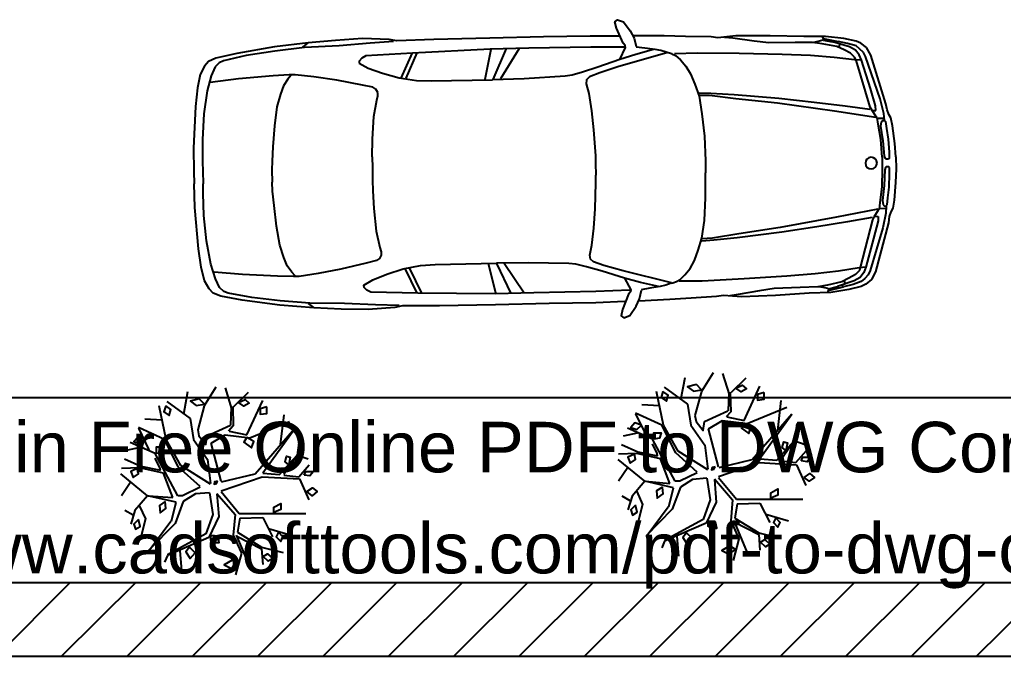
# Model space of a CAD drawing. Header units: millimetres. Extents: x 43 to 258, y 87 to 343.
# Drawn here: x 195.67 to 226.83, y 87.46 to 107.63 of the extents above; entities that cross this region are included whole.
import ezdxf

# ---------------------------------------------------------------- set-up
doc = ezdxf.new("R2010")
doc.units = ezdxf.units.MM
doc.header["$MEASUREMENT"] = 0
doc.layers.get('0').update_dxf_attribs({"linetype": 'CONTINUOUS'})
doc.layers.add('201CBD0', color=7, linetype='CONTINUOUS')
doc.styles.add('201CC60', font='Arial.ttf')

# ---------------------------------------------------------------- blocks, each defined once
blk = doc.blocks.new('1FED230')
at = {"layer": '201CBD0', "color": 0, "true_color": 0x000001, "style": '201CC60'}
for s, p in [('Created in Free Online PDF to DWG Converter by CADSoftTools', (0, 0)), ('http://www.cadsofttools.com/pdf-to-dwg-online/', (0, -2))]:
    blk.add_text(s, height=1, dxfattribs=at).set_placement(p)

msp = doc.modelspace()

# ---------------------------------------------------------------- linework, layer by layer
at = {"color": 0, "linetype": 'Continuous', "lineweight": 25, "true_color": 0x000001}
for p, q in [((214.785, 106.892), (214.574, 107.368)), ((215.007, 107.283), (215.134, 107.05)), ((205.673, 106.976), (204.805, 106.902)), ((206.53, 107.04), (205.673, 106.976)), ((206.774, 106.892), (205.789, 106.807)), ((207.377, 107.008), (206.53, 107.04)), ((207.514, 106.945), (206.774, 106.892)), ((210.562, 107.05), (208.784, 107.008)), ((212.266, 107.093), (210.562, 107.05)), ((213.737, 107.114), (212.266, 107.093)), ((214.658, 107.114), (213.737, 107.114)), ((216.087, 107.124), (215.103, 107.124)), ((215.134, 107.05), (215.198, 106.786)), ((216.764, 107.103), (216.087, 107.124)), ((218.352, 107.124), (217.78, 107.061)), ((219.442, 107.124), (218.352, 107.124)), ((219.4, 106.902), (218.934, 106.955)), ((220.236, 106.913), (219.4, 106.902)), ((220.511, 107.103), (219.442, 107.124)), ((220.786, 106.913), (220.236, 106.913)), ((221.199, 107.103), (220.511, 107.103)), ((221.093, 106.87), (220.786, 106.913)), ((220.966, 106.945), (220.818, 106.913)), ((221.114, 106.987), (220.966, 106.945)), ((221.125, 107.04), (221.601, 106.945)), ((221.781, 107.04), (221.199, 107.103)), ((221.262, 106.966), (221.273, 107.008)), ((221.961, 106.775), (221.421, 106.934)), ((221.559, 106.892), (221.569, 106.934)), ((221.897, 106.881), (221.601, 106.945)), ((222.162, 106.955), (221.781, 107.04)), ((203.736, 106.775), (202.551, 106.564)), ((203.747, 106.638), (202.847, 106.5)), ((204.689, 106.754), (203.747, 106.638)), ((205.789, 106.807), (204.689, 106.754)), ((208.097, 106.585), (207.747, 105.78)), ((208.245, 106.585), (207.895, 105.78)), ((210.573, 106.701), (208.107, 106.574)), ((210.594, 106.691), (210.404, 105.738)), ((211.801, 106.733), (210.573, 106.701)), ((211.081, 106.722), (210.658, 105.738)), ((211.494, 106.722), (210.901, 105.759)), ((213.759, 106.765), (211.801, 106.733)), ((214.838, 106.765), (213.759, 106.765)), ((216.172, 106.585), (214.648, 106.151)), ((215.748, 106.691), (215.187, 106.532)), ((215.473, 106.733), (215.198, 106.765)), ((215.801, 106.691), (215.473, 106.733)), ((215.981, 106.659), (215.801, 106.691)), ((216.15, 106.606), (215.981, 106.659)), ((221.559, 106.786), (221.093, 106.87)), ((221.791, 106.68), (221.559, 106.786)), ((221.633, 106.754), (221.654, 106.86)), ((221.992, 106.574), (221.791, 106.68)), ((222.162, 106.807), (221.897, 106.881)), ((222.151, 106.669), (221.961, 106.775)), ((222.257, 106.521), (222.151, 106.669)), ((222.458, 106.468), (222.395, 106.595)), ((222.627, 106.511), (222.49, 106.754)), ((201.651, 106.31), (201.524, 106.161)), ((201.884, 106.415), (201.651, 106.31)), ((202.551, 106.564), (201.884, 106.415)), ((202.847, 106.5), (202.128, 106.331)), ((208.107, 106.574), (206.636, 106.489)), ((214.679, 106.373), (213.981, 106.13)), ((215.187, 106.532), (214.679, 106.373)), ((216.33, 106.553), (216.447, 106.5)), ((217.145, 106.574), (216.415, 106.553)), ((216.447, 106.5), (216.606, 106.362)), ((216.606, 106.362), (216.775, 106.161)), ((218.458, 106.564), (217.145, 106.574)), ((219.823, 106.532), (218.458, 106.564)), ((220.722, 106.5), (219.823, 106.532)), ((221.474, 106.437), (220.722, 106.5)), ((222.119, 106.362), (221.474, 106.437)), ((222.119, 106.447), (221.992, 106.574)), ((222.162, 106.352), (222.119, 106.447)), ((222.606, 104.86), (222.162, 106.352)), ((222.331, 106.352), (222.257, 106.521)), ((222.924, 105.124), (222.458, 106.468)), ((223.104, 104.965), (222.627, 106.511)), ((201.524, 106.161), (201.387, 105.897)), ((201.863, 106.14), (201.736, 105.854)), ((206.424, 106.257), (206.71, 106.098)), ((206.71, 106.098), (207.165, 105.939)), ((214.648, 106.151), (214.044, 105.95)), ((201.387, 105.897), (201.302, 105.473)), ((201.736, 105.854), (201.609, 105.378)), ((202.604, 105.759), (201.704, 105.643)), ((203.694, 105.854), (202.604, 105.759)), ((204.202, 105.886), (203.694, 105.854)), ((204.16, 105.749), (204.022, 105.537)), ((204.255, 105.865), (204.16, 105.749)), ((204.392, 105.886), (204.202, 105.886)), ((204.985, 105.823), (204.392, 105.886)), ((205.715, 105.717), (204.985, 105.823)), ((206.53, 105.558), (205.715, 105.717)), ((208.7, 105.696), (210.647, 105.727)), ((211.653, 105.759), (210.647, 105.727)), ((212.944, 105.844), (211.653, 105.759)), ((213.166, 105.876), (212.944, 105.844)), ((214.044, 105.95), (213.716, 105.823)), ((201.302, 105.473), (201.239, 104.881)), ((201.609, 105.378), (201.503, 104.648)), ((204.022, 105.537), (203.927, 105.272)), ((206.858, 105.495), (206.53, 105.558)), ((213.61, 105.6), (213.695, 105.294)), ((222.776, 104.902), (222.617, 105.452)), ((203.927, 105.272), (203.81, 104.87)), ((206.89, 104.563), (206.985, 105.082)), ((206.985, 105.082), (207.017, 105.219)), ((207.017, 105.219), (207.017, 105.325)), ((213.695, 105.294), (213.78, 104.743)), ((217.558, 105.294), (217.188, 105.304)), ((217.516, 105.23), (217.188, 105.23)), ((217.188, 105.209), (217.283, 104.648)), ((218.352, 105.124), (217.516, 105.23)), ((218.299, 105.251), (217.558, 105.294)), ((219.717, 105.135), (218.299, 105.251)), ((219.675, 104.987), (218.352, 105.124)), ((220.839, 105.008), (219.717, 105.135)), ((223.04, 104.659), (222.924, 105.124)), ((201.239, 104.881), (201.175, 103.558)), ((203.81, 104.87), (203.736, 104.267)), ((213.78, 104.743), (213.843, 104.14)), ((221.484, 104.733), (219.675, 104.987)), ((221.823, 104.891), (220.839, 105.008)), ((222.786, 104.532), (221.484, 104.733)), ((222.596, 104.786), (221.823, 104.891)), ((222.67, 104.754), (222.606, 104.86)), ((222.786, 104.574), (222.67, 104.754)), ((222.67, 104.754), (222.786, 104.754)), ((222.786, 104.754), (222.776, 104.902)), ((201.503, 104.648), (201.461, 103.833)), ((206.848, 103.844), (206.89, 104.563)), ((217.283, 104.648), (217.357, 103.939)), ((222.829, 104.532), (222.786, 104.574)), ((222.86, 104.32), (222.829, 104.532)), ((222.85, 104.51), (223.04, 104.51)), ((223.061, 104.447), (223.04, 104.659)), ((223.262, 104.521), (223.199, 104.627)), ((223.315, 104.267), (223.262, 104.521)), ((203.736, 104.267), (203.683, 103.6)), ((213.843, 104.14), (213.907, 103.314)), ((222.945, 103.833), (222.86, 104.32)), ((223.019, 103.791), (222.945, 104.256)), ((223.125, 104.182), (223.178, 103.844)), ((223.389, 103.706), (223.315, 104.267)), ((201.461, 103.833), (201.461, 103.124)), ((206.837, 103.283), (206.848, 103.844)), ((222.987, 103.272), (222.945, 103.833)), ((223.061, 103.304), (223.019, 103.791)), ((223.178, 103.844), (223.21, 103.431)), ((223.421, 103.283), (223.389, 103.706)), ((222.987, 103.272), (222.987, 102.891)), ((223.093, 103.23), (223.061, 103.304)), ((223.421, 103.283), (223.432, 102.902)), ((222.987, 102.891), (222.977, 102.341)), ((223.072, 102.87), (223.051, 102.383)), ((223.22, 102.743), (223.22, 102.944)), ((223.432, 102.902), (223.411, 102.478)), ((206.848, 102.552), (206.858, 102.214)), ((213.917, 102.468), (213.917, 102.701)), ((217.389, 101.992), (217.399, 102.775)), ((223.21, 102.33), (223.22, 102.743)), ((201.217, 101.685), (201.196, 102.436)), ((201.482, 102.129), (201.482, 102.436)), ((203.673, 102.203), (203.662, 102.489)), ((222.977, 102.341), (222.913, 101.843)), ((223.051, 102.383), (222.998, 101.907)), ((223.167, 101.992), (223.21, 102.33)), ((223.411, 102.478), (223.368, 101.917)), ((217.357, 101.272), (217.389, 101.992)), ((222.998, 101.907), (223.019, 101.769)), ((223.146, 101.769), (223.167, 101.992)), ((223.368, 101.917), (223.326, 101.663)), ((201.334, 100.372), (201.217, 101.685)), ((222.85, 101.632), (221.548, 101.378)), ((222.892, 101.632), (222.85, 101.579)), ((222.913, 101.843), (222.892, 101.632)), ((222.913, 101.653), (223.104, 101.663)), ((223.114, 101.727), (223.104, 101.505)), ((223.326, 101.663), (223.262, 101.547)), ((221.548, 101.378), (219.759, 101.05)), ((222.67, 101.367), (221.897, 101.23)), ((222.68, 101.293), (222.299, 99.78)), ((222.733, 101.399), (222.68, 101.293)), ((222.85, 101.579), (222.733, 101.399)), ((222.744, 101.409), (222.86, 101.399)), ((222.86, 101.399), (222.86, 101.261)), ((223.104, 101.505), (223.008, 101.039)), ((203.906, 100.489), (203.8, 101.092)), ((213.79, 100.489), (213.854, 101.028)), ((217.283, 100.711), (217.357, 101.272)), ((219.759, 101.05), (218.447, 100.849)), ((220.924, 101.071), (219.812, 100.901)), ((221.897, 101.23), (220.924, 101.071)), ((223.008, 101.039), (222.606, 99.684)), ((222.86, 101.261), (222.712, 100.7)), ((223.188, 101.198), (222.776, 99.642)), ((206.964, 100.933), (207.081, 100.415)), ((217.611, 100.711), (217.283, 100.69)), ((218.447, 100.849), (217.611, 100.711)), ((218.394, 100.722), (217.653, 100.647)), ((219.812, 100.901), (218.394, 100.722)), ((201.418, 99.79), (201.334, 100.372)), ((201.725, 99.885), (201.588, 100.626)), ((217.653, 100.647), (217.283, 100.616)), ((201.524, 99.356), (201.418, 99.79)), ((201.874, 99.42), (201.725, 99.885)), ((205.842, 99.727), (205.123, 99.589)), ((207.303, 99.568), (207.811, 99.737)), ((208.255, 98.965), (207.874, 99.748)), ((208.403, 98.965), (208.022, 99.748)), ((208.827, 99.875), (210.774, 99.917)), ((210.753, 98.965), (210.52, 99.907)), ((211.78, 99.928), (210.774, 99.917)), ((211.24, 98.954), (210.785, 99.907)), ((211.653, 98.965), (211.018, 99.907)), ((213.06, 99.907), (211.78, 99.928)), ((213.282, 99.885), (213.06, 99.907)), ((214.171, 99.843), (213.843, 99.96)), ((214.785, 99.674), (214.171, 99.843)), ((216.743, 99.547), (216.912, 99.748)), ((216.912, 99.748), (217.05, 100.002)), ((222.257, 99.769), (221.611, 99.663)), ((222.299, 99.78), (222.268, 99.684)), ((222.469, 99.79), (222.405, 99.621)), ((202.731, 99.557), (201.831, 99.631)), ((203.831, 99.504), (202.731, 99.557)), ((204.339, 99.494), (203.831, 99.504)), ((204.392, 99.515), (204.287, 99.631)), ((204.519, 99.494), (204.339, 99.494)), ((205.123, 99.589), (204.519, 99.494)), ((206.858, 99.388), (207.303, 99.568)), ((214.828, 99.441), (214.118, 99.663)), ((216.32, 99.293), (214.785, 99.674)), ((215.336, 99.303), (214.828, 99.441)), ((214.828, 99.441), (215.029, 99.071)), ((216.595, 99.399), (216.743, 99.547)), ((218.616, 99.42), (217.293, 99.346)), ((219.971, 99.504), (218.616, 99.42)), ((220.871, 99.579), (219.971, 99.504)), ((221.611, 99.663), (220.871, 99.579)), ((221.94, 99.441), (221.717, 99.325)), ((222.141, 99.557), (221.94, 99.441)), ((222.299, 99.462), (222.109, 99.356)), ((222.268, 99.684), (222.141, 99.557)), ((222.405, 99.621), (222.299, 99.462)), ((222.606, 99.684), (222.543, 99.547)), ((222.776, 99.642), (222.649, 99.399)), ((215.907, 99.176), (215.336, 99.303)), ((215.632, 99.123), (215.357, 99.071)), ((215.96, 99.176), (215.632, 99.123)), ((216.14, 99.219), (215.96, 99.176)), ((216.309, 99.282), (216.14, 99.219)), ((217.293, 99.346), (216.563, 99.346)), ((219.569, 99.113), (219.103, 99.039)), ((220.394, 99.145), (219.569, 99.113)), ((220.955, 99.166), (220.394, 99.145)), ((221.262, 99.219), (220.955, 99.166)), ((221.125, 99.145), (220.976, 99.166)), ((221.283, 99.113), (221.125, 99.145)), ((221.717, 99.325), (221.262, 99.219)), ((221.294, 99.102), (221.58, 99.176)), ((221.294, 99.049), (221.77, 99.166)), ((221.421, 99.134), (221.442, 99.092)), ((222.109, 99.356), (221.58, 99.176)), ((221.59, 99.166), (221.601, 99.123)), ((221.717, 99.219), (221.738, 99.176)), ((222.067, 99.24), (221.77, 99.166)), ((221.791, 99.367), (221.813, 99.261)), ((222.321, 99.176), (221.94, 99.081)), ((222.321, 99.335), (222.067, 99.24)), ((222.469, 99.25), (222.321, 99.176)), ((222.649, 99.399), (222.469, 99.25)), ((202.043, 98.869), (201.799, 98.965)), ((202.71, 98.742), (202.043, 98.869)), ((203.017, 98.827), (202.276, 98.965)), ((203.916, 98.721), (203.017, 98.827)), ((206.795, 98.996), (206.668, 99.06)), ((208.276, 98.965), (206.795, 98.996)), ((210.732, 98.944), (208.276, 98.965)), ((211.959, 98.975), (210.732, 98.944)), ((213.917, 99.018), (211.959, 98.975)), ((214.997, 99.06), (213.917, 99.018)), ((215.018, 99.007), (214.955, 98.933)), ((215.029, 99.071), (215.018, 99.007)), ((215.304, 98.785), (215.367, 99.06)), ((216.944, 98.806), (216.267, 98.764)), ((218.532, 98.848), (217.96, 98.891)), ((219.611, 98.891), (218.532, 98.848)), ((221.94, 99.081), (221.368, 98.986)), ((203.906, 98.584), (202.71, 98.742)), ((204.985, 98.499), (203.906, 98.584)), ((204.858, 98.647), (203.916, 98.721)), ((204.985, 98.51), (204.816, 98.637)), ((205.959, 98.637), (204.858, 98.647)), ((205.853, 98.457), (204.985, 98.499)), ((206.943, 98.594), (205.959, 98.637)), ((207.557, 98.51), (206.71, 98.446)), ((207.694, 98.573), (206.943, 98.594)), ((210.742, 98.594), (208.964, 98.563)), ((212.436, 98.637), (210.742, 98.594)), ((213.917, 98.658), (212.436, 98.637)), ((214.838, 98.7), (213.917, 98.658)), ((216.267, 98.764), (215.283, 98.711)), ((206.71, 98.446), (205.853, 98.457))]:
    msp.add_line(p, q, dxfattribs=at)
at = {"color": 0, "linetype": 'Continuous', "lineweight": 25, "true_color": 0x70954a}
for p, q in [((216.616, 95.589), (216.754, 96.298)), ((217.632, 96.446), (217.272, 95.853)), ((217.928, 96.425), (218.14, 95.758)), ((201.884, 95.991), (201.514, 95.398)), ((216.087, 95.991), (216.828, 95.451)), ((218.214, 95.832), (218.68, 96.287)), ((218.616, 94.932), (219.114, 96.023)), ((200.868, 95.134), (200.995, 95.853)), ((202.18, 95.97), (202.382, 95.303)), ((202.456, 95.377), (202.921, 95.832)), ((216.066, 94.784), (215.844, 95.853)), ((217.272, 95.853), (217.061, 95.091)), ((218.119, 95.239), (218.14, 95.8)), ((218.172, 95.832), (218.193, 95.208)), ((200.307, 94.329), (200.085, 95.398)), ((200.328, 95.536), (201.069, 94.996)), ((201.514, 95.398), (201.313, 94.636)), ((202.424, 95.377), (202.434, 94.763)), ((202.858, 94.477), (203.366, 95.567)), ((215.939, 95.398), (215.378, 95.43)), ((216.828, 95.451), (216.934, 94.784)), ((219.781, 95.567), (219.675, 94.615)), ((202.36, 94.784), (202.382, 95.356)), ((204.033, 95.112), (203.916, 94.17)), ((216.013, 94.784), (215.177, 95.165)), ((215.177, 95.144), (215.515, 94.456)), ((217.357, 94.901), (218.098, 95.239)), ((218.193, 95.208), (218.045, 95.049)), ((218.066, 95.049), (218.616, 94.932)), ((218.712, 94.837), (219.971, 95.356)), ((218.87, 93.694), (220.13, 95.144)), ((220.13, 95.123), (219.114, 93.715)), ((200.18, 94.943), (199.63, 94.975)), ((201.069, 94.996), (201.175, 94.329)), ((201.609, 94.446), (202.35, 94.784)), ((202.434, 94.763), (202.286, 94.594)), ((202.953, 94.382), (204.212, 94.901)), ((216.457, 93.906), (216.013, 94.784)), ((216.531, 93.959), (216.066, 94.784)), ((216.934, 94.784), (217.378, 94.149)), ((217.484, 94.668), (217.928, 94.932)), ((217.928, 94.932), (218.712, 94.837)), ((220.225, 94.287), (220.299, 94.837)), ((200.254, 94.329), (199.429, 94.71)), ((199.429, 94.689), (199.757, 94.001)), ((201.736, 94.213), (202.18, 94.477)), ((202.18, 94.477), (202.953, 94.382)), ((202.307, 94.594), (202.858, 94.477)), ((203.122, 93.239), (204.382, 94.689)), ((204.382, 94.668), (203.366, 93.26)), ((215.23, 94.53), (214.785, 94.435)), ((215.717, 94.34), (214.923, 94.689)), ((217.801, 93.461), (217.484, 94.668)), ((199.958, 93.885), (199.164, 94.234)), ((200.699, 93.451), (200.254, 94.329)), ((200.773, 93.504), (200.307, 94.329)), ((201.175, 94.329), (201.62, 93.694)), ((202.053, 93.006), (201.736, 94.213)), ((204.466, 93.832), (204.541, 94.382)), ((214.732, 94.17), (215.251, 93.938)), ((216.436, 93.006), (215.717, 94.34)), ((215.865, 93.885), (215.717, 94.192)), ((217.378, 94.149), (217.473, 93.387)), ((219.654, 93.673), (220.204, 94.287)), ((220.204, 94.287), (219.781, 93.673)), ((220.225, 94.287), (220.553, 94.17)), ((199.482, 94.075), (199.037, 93.98)), ((200.678, 92.551), (199.958, 93.885)), ((203.895, 93.218), (204.456, 93.832)), ((204.456, 93.832), (204.033, 93.218)), ((204.466, 93.832), (204.805, 93.715)), ((215.219, 93.885), (214.637, 93.864)), ((215.971, 93.715), (215.219, 93.885)), ((215.251, 93.938), (215.875, 93.811)), ((215.875, 93.811), (215.865, 93.885)), ((217.135, 93.292), (216.457, 93.906)), ((217.473, 93.366), (216.531, 93.959)), ((220.257, 93.599), (220.595, 93.98)), ((198.984, 93.715), (199.503, 93.483)), ((200.106, 93.43), (199.958, 93.737)), ((201.715, 92.911), (200.773, 93.504)), ((201.62, 93.694), (201.715, 92.932)), ((204.509, 93.144), (204.837, 93.525)), ((215.473, 93.006), (214.626, 93.694)), ((216.267, 92.932), (215.971, 93.715)), ((217.801, 93.154), (219.093, 93.599)), ((217.823, 93.44), (218.87, 93.694)), ((219.093, 93.599), (220.278, 93.525)), ((219.114, 93.715), (219.654, 93.673)), ((219.781, 93.652), (220.257, 93.599)), ((220.278, 93.525), (220.574, 92.869)), ((199.715, 92.551), (198.868, 93.239)), ((199.461, 93.43), (198.889, 93.408)), ((200.223, 93.26), (199.461, 93.43)), ((199.503, 93.483), (200.127, 93.356)), ((200.127, 93.356), (200.106, 93.43)), ((200.519, 92.488), (200.223, 93.26)), ((201.387, 92.837), (200.699, 93.451)), ((202.064, 92.985), (203.122, 93.239)), ((203.366, 93.26), (203.895, 93.218)), ((204.033, 93.197), (204.509, 93.144)), ((214.933, 93.44), (214.637, 93.006)), ((217.135, 93.271), (216.584, 93.006)), ((199.185, 92.985), (198.889, 92.551)), ((202.053, 92.699), (203.345, 93.144)), ((203.345, 93.144), (204.53, 93.08)), ((204.53, 93.08), (204.826, 92.414)), ((215.473, 93.006), (215.071, 92.53)), ((216.383, 92.795), (215.473, 93.006)), ((215.494, 93.006), (216.267, 92.932)), ((216.584, 93.006), (216.436, 93.006)), ((216.987, 93.059), (216.606, 92.816)), ((217.431, 93.102), (216.987, 93.059)), ((217.431, 93.102), (217.547, 92.414)), ((217.674, 93.08), (218.246, 92.414)), ((217.674, 93.059), (217.727, 92.35)), ((217.801, 93.123), (218.373, 92.435)), ((201.387, 92.816), (200.826, 92.551)), ((201.239, 92.604), (200.847, 92.361)), ((201.683, 92.646), (201.239, 92.604)), ((201.683, 92.646), (201.789, 91.959)), ((201.916, 92.625), (202.498, 91.959)), ((201.916, 92.604), (201.979, 91.895)), ((202.053, 92.678), (202.625, 91.99)), ((215.219, 92.678), (215.399, 92.276)), ((216.235, 92.202), (216.383, 92.795)), ((216.606, 92.816), (216.341, 92.128)), ((199.715, 92.551), (199.312, 92.086)), ((200.625, 92.34), (199.715, 92.551)), ((199.736, 92.551), (200.519, 92.488)), ((200.477, 91.747), (200.625, 92.34)), ((200.847, 92.361), (200.593, 91.673)), ((200.826, 92.551), (200.678, 92.551)), ((215.007, 92.392), (214.753, 92.53)), ((215.071, 92.53), (214.933, 92.107)), ((215.399, 92.276), (215.23, 91.609)), ((217.547, 92.414), (217.325, 91.8)), ((217.727, 92.35), (217.41, 91.683)), ((218.246, 92.414), (218.193, 91.757)), ((218.394, 92.297), (218.32, 91.842)), ((218.373, 92.435), (220.479, 92.435)), ((218.394, 92.297), (219.114, 92.318)), ((219.114, 92.318), (219.431, 91.705)), ((199.259, 91.937), (198.995, 92.086)), ((199.312, 92.086), (199.185, 91.652)), ((199.461, 92.223), (199.651, 91.821)), ((201.789, 91.959), (201.567, 91.345)), ((202.498, 91.959), (202.434, 91.302)), ((202.625, 91.99), (204.731, 91.99)), ((215.515, 91.26), (216.214, 92.202)), ((216.341, 92.128), (215.515, 91.281)), ((219.304, 91.969), (220.024, 91.757)), ((199.651, 91.821), (199.482, 91.154)), ((199.757, 90.805), (200.455, 91.747)), ((200.593, 91.673), (199.757, 90.826)), ((201.979, 91.895), (201.662, 91.228)), ((202.636, 91.842), (202.572, 91.398)), ((202.636, 91.842), (203.366, 91.863)), ((203.366, 91.863), (203.673, 91.249)), ((217.325, 91.8), (216.098, 91.133)), ((217.41, 91.683), (216.098, 91.112)), ((218.193, 91.757), (218.447, 91.186)), ((218.288, 91.757), (218.743, 90.667)), ((218.299, 91.726), (219.082, 91.324)), ((218.32, 91.842), (219.082, 91.376)), ((201.567, 91.345), (200.35, 90.678)), ((202.572, 91.398), (203.323, 90.921)), ((203.546, 91.514), (204.265, 91.302)), ((219.082, 91.376), (219.759, 91.207)), ((219.082, 91.324), (219.114, 90.826)), ((201.662, 91.228), (200.35, 90.657)), ((202.434, 91.302), (202.699, 90.731)), ((202.53, 91.302), (202.995, 90.212)), ((202.551, 91.271), (203.323, 90.868)), ((216.098, 91.112), (216.013, 90.9)), ((216.489, 91.26), (216.542, 90.636)), ((218.447, 91.186), (218.267, 90.498)), ((200.741, 90.805), (200.794, 90.181)), ((202.699, 90.731), (202.509, 90.043)), ((203.323, 90.921), (204.011, 90.752)), ((203.323, 90.868), (203.366, 90.371)), ((200.35, 90.657), (200.254, 90.445))]:
    msp.add_line(p, q, dxfattribs=at)
at = {"color": 0, "linetype": 'Continuous', "lineweight": 25, "true_color": 0x000007}
for p, q in [((157.963, 95.663), (235.264, 95.663)), ((157.963, 89.8), (235.264, 89.8)), ((194.931, 87.461), (197.27, 89.8)), ((196.995, 87.461), (199.344, 89.8)), ((199.069, 87.461), (201.408, 89.8)), ((201.143, 87.461), (203.482, 89.8)), ((203.207, 87.461), (205.557, 89.8)), ((205.281, 87.461), (207.62, 89.8)), ((207.356, 87.461), (209.695, 89.8)), ((209.419, 87.461), (211.769, 89.8)), ((211.494, 87.461), (213.833, 89.8)), ((213.558, 87.461), (215.907, 89.8)), ((215.632, 87.461), (217.971, 89.8)), ((217.706, 87.461), (220.045, 89.8)), ((219.77, 87.461), (222.119, 89.8)), ((221.844, 87.461), (224.183, 89.8)), ((223.919, 87.461), (226.258, 89.8)), ((225.982, 87.461), (228.332, 89.8)), ((157.963, 87.461), (237.603, 87.461))]:
    msp.add_line(p, q, dxfattribs=at)
at = {"color": 0, "linetype": 'Continuous', "lineweight": 25, "true_color": 0x000001}
for points in [[(214.574, 107.368), (214.521, 107.569), (214.605, 107.632), (214.796, 107.569), (215.007, 107.283)], [(204.636, 106.765), (204.805, 106.902), (203.736, 106.775)], [(208.784, 107.008), (207.61, 106.966), (207.377, 107.008)], [(214.679, 106.373), (214.859, 106.754), (214.849, 106.818), (214.785, 106.892)], [(217.78, 107.061), (217.569, 107.093), (216.764, 107.103)], [(218.934, 106.955), (218.257, 107.05), (217.992, 107.072)], [(221.093, 107.103), (221.125, 107.029), (221.114, 106.987)], [(221.125, 106.987), (221.421, 106.934), (221.442, 106.976)], [(222.49, 106.754), (222.31, 106.892), (222.162, 106.955)], [(216.33, 106.553), (216.214, 106.585), (216.15, 106.606)], [(222.395, 106.595), (222.278, 106.712), (222.162, 106.807)], [(202.128, 106.331), (201.99, 106.267), (201.863, 106.14)], [(206.636, 106.489), (206.509, 106.415), (206.424, 106.32), (206.424, 106.257)], [(222.617, 105.452), (222.331, 106.352), (222.119, 106.362)], [(213.981, 106.13), (213.494, 105.971), (213.166, 105.876)], [(216.775, 106.161), (216.923, 105.918), (217.061, 105.59), (217.188, 105.209)], [(207.165, 105.939), (207.684, 105.791), (208.234, 105.706), (208.7, 105.696)], [(213.716, 105.823), (213.621, 105.727), (213.61, 105.6)], [(207.017, 105.325), (206.954, 105.431), (206.858, 105.495)], [(223.199, 104.627), (223.146, 104.775), (223.104, 104.965)], [(222.945, 104.256), (222.966, 104.394), (222.998, 104.436), (223.061, 104.436), (223.093, 104.405), (223.125, 104.182)], [(217.357, 103.939), (217.389, 103.156), (217.399, 102.775)], [(201.175, 103.558), (201.186, 102.817), (201.196, 102.436)], [(203.683, 103.6), (203.662, 103.145), (203.652, 102.87), (203.662, 102.489)], [(206.837, 103.283), (206.848, 102.933), (206.848, 102.552)], [(213.907, 103.314), (213.907, 103.082), (213.917, 102.701)], [(223.188, 103.209), (223.114, 103.209), (223.093, 103.23)], [(223.21, 103.431), (223.21, 103.23), (223.188, 103.209)], [(201.461, 103.124), (201.471, 102.828), (201.482, 102.436)], [(223.22, 102.944), (223.199, 102.965), (223.114, 102.965), (223.093, 102.944), (223.072, 102.87)], [(213.854, 101.028), (213.896, 101.642), (213.917, 102.468)], [(201.588, 100.626), (201.503, 101.431), (201.482, 102.129)], [(203.8, 101.092), (203.726, 101.748), (203.673, 102.203)], [(206.858, 102.214), (206.89, 101.653), (206.964, 100.933)], [(223.019, 101.769), (223.061, 101.727), (223.114, 101.738), (223.146, 101.769)], [(223.262, 101.547), (223.21, 101.399), (223.188, 101.198)], [(217.05, 100.002), (217.166, 100.33), (217.283, 100.711)], [(222.712, 100.7), (222.469, 99.79), (222.257, 99.769)], [(204.287, 99.631), (204.138, 99.833), (204.033, 100.097), (203.906, 100.489)], [(207.081, 100.415), (207.123, 100.277), (207.123, 100.171), (207.07, 100.065), (206.975, 100.002)], [(213.843, 99.96), (213.748, 100.044), (213.727, 100.171), (213.79, 100.489)], [(206.975, 100.002), (206.647, 99.917), (205.842, 99.727)], [(207.811, 99.737), (208.361, 99.843), (208.827, 99.875)], [(214.118, 99.663), (213.621, 99.801), (213.282, 99.885)], [(202.276, 98.965), (202.138, 99.018), (202.001, 99.145), (201.874, 99.42)], [(222.543, 99.547), (222.437, 99.43), (222.321, 99.335)], [(201.799, 98.965), (201.672, 99.102), (201.524, 99.356)], [(206.668, 99.06), (206.583, 99.145), (206.573, 99.219), (206.858, 99.388)], [(216.309, 99.282), (216.362, 99.293), (216.479, 99.335), (216.595, 99.399)], [(221.273, 98.986), (221.294, 99.071), (221.283, 99.113)], [(214.955, 98.933), (214.764, 98.446), (214.722, 98.245), (214.806, 98.182), (214.997, 98.256)], [(217.96, 98.891), (217.738, 98.859), (216.944, 98.806)], [(219.103, 99.039), (218.426, 98.922), (218.161, 98.88)], [(221.368, 98.986), (220.68, 98.965), (219.611, 98.891)], [(208.964, 98.563), (207.79, 98.563), (207.557, 98.51)], [(214.997, 98.256), (215.198, 98.552), (215.304, 98.785)]]:
    msp.add_lwpolyline(points, dxfattribs=at)
at = {"color": 0, "linetype": 'Continuous', "lineweight": 25, "true_color": 0x70954a}
for points in [[(217.114, 96.075), (216.828, 96.001), (217.018, 95.864), (217.272, 95.906)], [(218.352, 95.959), (218.553, 96.054), (218.69, 95.938), (218.521, 95.843)], [(216.045, 95.853), (215.992, 95.663), (216.161, 95.546), (216.214, 95.737)], [(219.251, 95.821), (219.04, 95.758), (219.04, 95.578), (219.251, 95.61)], [(200.297, 95.398), (200.233, 95.208), (200.402, 95.091), (200.455, 95.282)], [(201.355, 95.62), (201.08, 95.546), (201.26, 95.409), (201.524, 95.451)], [(202.604, 95.504), (202.805, 95.599), (202.932, 95.483), (202.763, 95.388)], [(203.493, 95.366), (203.281, 95.303), (203.281, 95.134), (203.493, 95.155)], [(215.367, 94.784), (215.156, 94.858), (215.029, 94.71), (215.219, 94.647)], [(218.627, 94.837), (218.532, 94.689), (218.765, 94.52), (218.828, 94.721)], [(215.759, 94.34), (215.759, 94.541), (215.992, 94.541), (215.939, 94.372)], [(199.609, 94.329), (199.408, 94.403), (199.281, 94.266), (199.461, 94.192)], [(202.868, 94.393), (202.773, 94.245), (203.006, 94.065), (203.08, 94.266)], [(219.939, 93.98), (219.823, 94.075), (219.876, 94.255), (219.992, 94.223)], [(200, 93.885), (200, 94.096), (200.233, 94.096), (200.191, 93.916)], [(215.145, 93.864), (214.933, 93.768), (215.007, 93.578), (215.177, 93.694)], [(204.191, 93.525), (204.075, 93.62), (204.117, 93.8), (204.234, 93.768)], [(220.426, 93.652), (220.479, 93.768), (220.722, 93.768), (220.617, 93.62)], [(199.386, 93.408), (199.185, 93.313), (199.259, 93.123), (199.429, 93.239)], [(204.678, 93.197), (204.731, 93.313), (204.974, 93.313), (204.858, 93.176)], [(217.696, 93.461), (217.6, 93.44), (217.579, 93.366), (217.653, 93.387)], [(220.521, 93.123), (220.701, 93.25), (220.849, 93.123), (220.68, 93.006)], [(201.937, 93.006), (201.842, 92.985), (201.831, 92.911), (201.905, 92.932)], [(204.763, 92.678), (204.943, 92.795), (205.091, 92.678), (204.932, 92.551)], [(216.034, 92.816), (215.844, 92.699), (215.865, 92.467), (216.055, 92.604)], [(219.463, 92.477), (219.463, 92.646), (219.685, 92.763), (219.685, 92.572)], [(200.275, 92.361), (200.096, 92.244), (200.117, 92.011), (200.297, 92.149)], [(203.715, 92.022), (203.715, 92.191), (203.937, 92.308), (203.937, 92.117)], [(215.177, 92.255), (215.029, 92.107), (215.082, 91.937), (215.23, 92.033)], [(199.429, 91.8), (199.281, 91.652), (199.334, 91.493), (199.482, 91.578)], [(217.473, 91.736), (217.473, 91.588), (217.558, 91.525), (217.749, 91.525), (217.706, 91.715), (217.6, 91.736)], [(219.622, 91.853), (219.548, 91.705), (219.685, 91.556), (219.759, 91.705)], [(203.863, 91.398), (203.789, 91.249), (203.937, 91.101), (204.001, 91.249)], [(216.796, 91.376), (216.68, 91.228), (216.817, 91.017), (216.987, 91.197)], [(201.715, 91.281), (201.715, 91.144), (201.81, 91.07), (201.99, 91.07), (201.958, 91.26), (201.842, 91.281)], [(219.135, 91.08), (219.273, 91.165), (219.431, 91.017), (219.294, 90.932)], [(201.048, 90.921), (200.932, 90.773), (201.069, 90.562), (201.228, 90.741)], [(203.376, 90.625), (203.514, 90.71), (203.683, 90.562), (203.535, 90.477)], [(218.341, 90.847), (218.161, 90.964), (217.907, 90.816), (218.14, 90.699)], [(202.593, 90.392), (202.403, 90.509), (202.149, 90.36), (202.382, 90.244)]]:
    msp.add_lwpolyline(points, close=True, dxfattribs=at)
for points in [[(217.061, 95.091), (217.103, 94.901), (217.325, 94.615), (217.357, 94.901)], [(201.313, 94.636), (201.344, 94.446), (201.567, 94.17), (201.609, 94.446)]]:
    msp.add_lwpolyline(points, dxfattribs=at)
at = {"color": 0, "linetype": 'Continuous', "lineweight": 25, "true_color": 0x000001}
for points in [[(222.639, 103.272), (222.537, 103.27), (222.456, 103.185), (222.458, 103.083)], [(222.829, 103.091), (222.826, 103.193), (222.742, 103.274), (222.639, 103.272)], [(222.458, 103.083), (222.46, 102.981), (222.545, 102.9), (222.647, 102.902)], [(222.647, 102.902), (222.749, 102.904), (222.831, 102.989), (222.829, 103.091)]]:
    msp.add_open_spline(points, degree=3, dxfattribs=at)

# ---------------------------------------------------------------- block references
at = {"layer": '201CBD0', "color": 0, "true_color": 0x000000, "xscale": 1.600550116702974, "yscale": 1.600550116702974, "zscale": 1.600550116702974}
msp.add_blockref('1FED230', (186.911, 93.29), dxfattribs=at)

doc.saveas('drawing.dxf')
